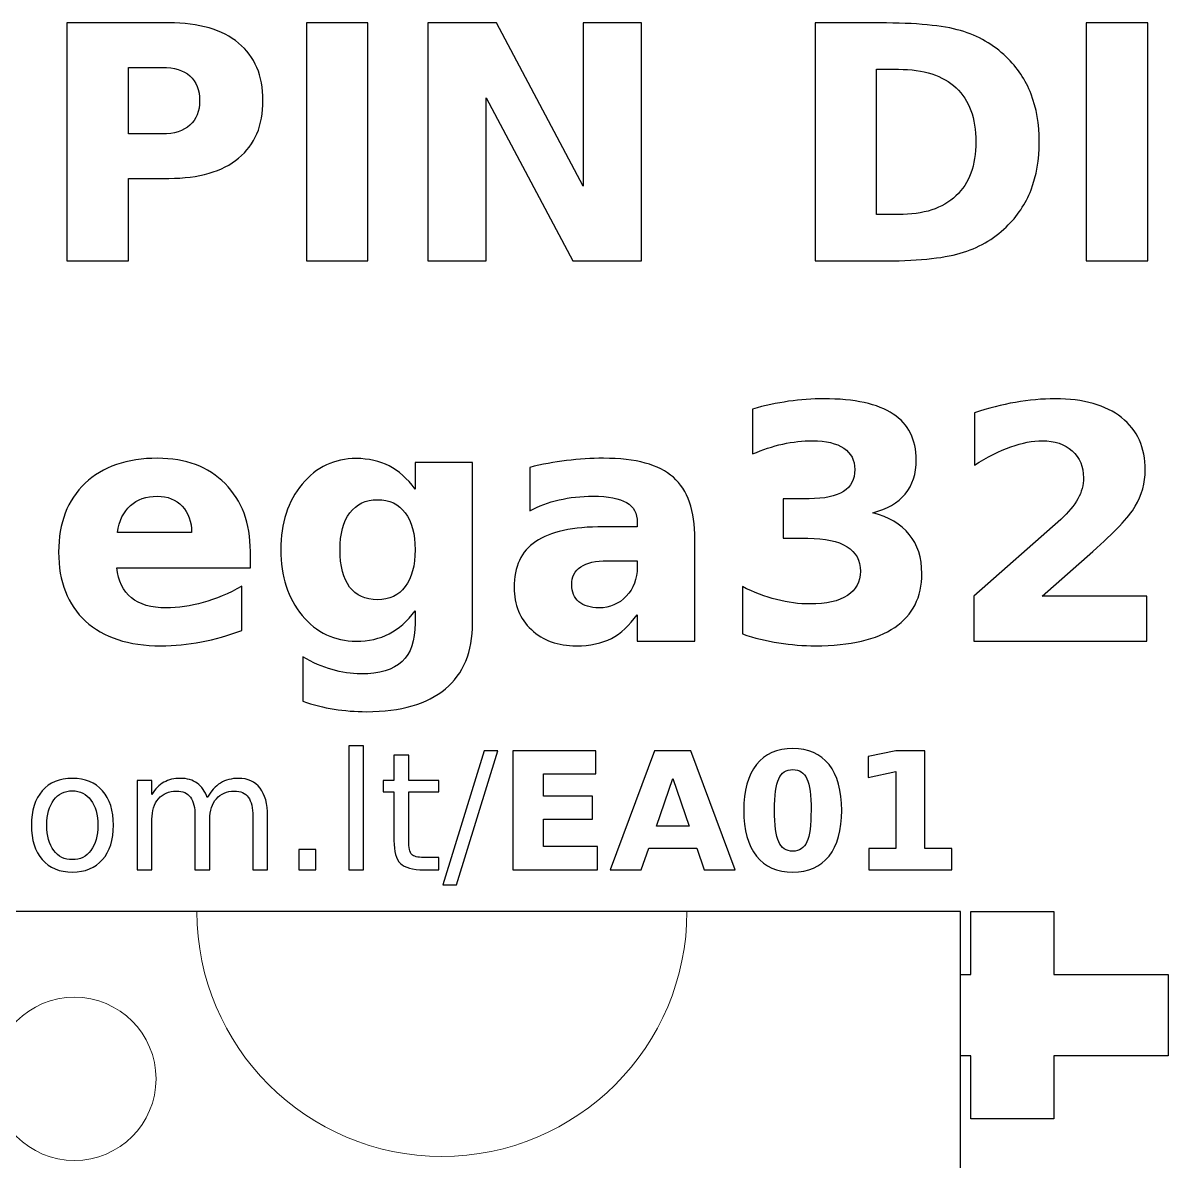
# Model space of a CAD drawing. Header units: centimetres. Extents: x -12.19 to -8.67, y -14.91 to -7.59.
# Drawn here: x -10.757 to -10.056, y -8.288 to -7.591 of the extents above; entities that cross this region are included whole.
import ezdxf

# ---------------------------------------------------------------- set-up
doc = ezdxf.new("R2010")
doc.units = ezdxf.units.CM
doc.header["$MEASUREMENT"] = 0
doc.layers.add('Layer 1', color=7, linetype='Continuous')

msp = doc.modelspace()

# ---------------------------------------------------------------- linework, layer by layer
at = {"layer": 'Layer 1', "color": 250, "lineweight": 9}
msp.add_ellipse((-10.725, -8.2379), major_axis=(0.05, 0), ratio=0.9998, dxfattribs=at)
at = {"layer": 'Layer 1', "color": 250}
for points, knots in [([(-10.72957, -7.59131), (-10.72957, -7.59131), (-10.66717, -7.59131), (-10.66717, -7.59131), (-10.66717, -7.59131), (-10.64861, -7.59131), (-10.63437, -7.59544), (-10.62444, -7.60368), (-10.62444, -7.60368), (-10.61451, -7.61191), (-10.60954, -7.62364), (-10.60954, -7.63888), (-10.60954, -7.63888), (-10.60954, -7.65414), (-10.61451, -7.66591), (-10.62444, -7.67414), (-10.62444, -7.67414), (-10.63437, -7.68238), (-10.64861, -7.68651), (-10.66717, -7.68651), (-10.66717, -7.68651), (-10.66717, -7.68651), (-10.69197, -7.68651), (-10.69197, -7.68651), (-10.69197, -7.68651), (-10.69197, -7.68651), (-10.69197, -7.73711), (-10.69197, -7.73711), (-10.69197, -7.73711), (-10.69197, -7.73711), (-10.72957, -7.73711), (-10.72957, -7.73711), (-10.72957, -7.73711), (-10.72957, -7.73711), (-10.72957, -7.59131), (-10.72957, -7.59131)], [0, 0, 0, 0, 0.111111, 0.111111, 0.111111, 0.111111, 0.222222, 0.222222, 0.222222, 0.222222, 0.333333, 0.333333, 0.333333, 0.333333, 0.444444, 0.444444, 0.444444, 0.444444, 0.555556, 0.555556, 0.555556, 0.555556, 0.666667, 0.666667, 0.666667, 0.666667, 0.777778, 0.777778, 0.777778, 0.777778, 0.888889, 0.888889, 0.888889, 0.888889, 1, 1, 1, 1]), ([(-10.583, -7.59131), (-10.583, -7.59131), (-10.5454, -7.59131), (-10.5454, -7.59131), (-10.5454, -7.59131), (-10.5454, -7.59131), (-10.5454, -7.73711), (-10.5454, -7.73711), (-10.5454, -7.73711), (-10.5454, -7.73711), (-10.583, -7.73711), (-10.583, -7.73711), (-10.583, -7.73711), (-10.583, -7.73711), (-10.583, -7.59131), (-10.583, -7.59131)], [0, 0, 0, 0, 0.25, 0.25, 0.25, 0.25, 0.5, 0.5, 0.5, 0.5, 0.75, 0.75, 0.75, 0.75, 1, 1, 1, 1]), ([(-10.5086, -7.59131), (-10.5086, -7.59131), (-10.4666, -7.59131), (-10.4666, -7.59131), (-10.4666, -7.59131), (-10.4666, -7.59131), (-10.41357, -7.69131), (-10.41357, -7.69131), (-10.41357, -7.69131), (-10.41357, -7.69131), (-10.41357, -7.59131), (-10.41357, -7.59131), (-10.41357, -7.59131), (-10.41357, -7.59131), (-10.37794, -7.59131), (-10.37794, -7.59131), (-10.37794, -7.59131), (-10.37794, -7.59131), (-10.37794, -7.73711), (-10.37794, -7.73711), (-10.37794, -7.73711), (-10.37794, -7.73711), (-10.41994, -7.73711), (-10.41994, -7.73711), (-10.41994, -7.73711), (-10.41994, -7.73711), (-10.47297, -7.63711), (-10.47297, -7.63711), (-10.47297, -7.63711), (-10.47297, -7.63711), (-10.47297, -7.73711), (-10.47297, -7.73711), (-10.47297, -7.73711), (-10.47297, -7.73711), (-10.5086, -7.73711), (-10.5086, -7.73711), (-10.5086, -7.73711), (-10.5086, -7.73711), (-10.5086, -7.59131), (-10.5086, -7.59131)], [0, 0, 0, 0, 0.1, 0.1, 0.1, 0.1, 0.2, 0.2, 0.2, 0.2, 0.3, 0.3, 0.3, 0.3, 0.4, 0.4, 0.4, 0.4, 0.5, 0.5, 0.5, 0.5, 0.6, 0.6, 0.6, 0.6, 0.7, 0.7, 0.7, 0.7, 0.8, 0.8, 0.8, 0.8, 0.9, 0.9, 0.9, 0.9, 1, 1, 1, 1]), ([(-10.2716, -7.59131), (-10.2716, -7.59131), (-10.23194, -7.59131), (-10.23194, -7.59131), (-10.23194, -7.59131), (-10.2098, -7.59131), (-10.19334, -7.59288), (-10.1825, -7.59604), (-10.1825, -7.59604), (-10.17167, -7.59921), (-10.16237, -7.60454), (-10.1546, -7.61211), (-10.1546, -7.61211), (-10.14777, -7.61868), (-10.1427, -7.62628), (-10.13937, -7.63488), (-10.13937, -7.63488), (-10.13607, -7.64344), (-10.1344, -7.65318), (-10.1344, -7.66408), (-10.1344, -7.66408), (-10.1344, -7.67508), (-10.13607, -7.68488), (-10.13937, -7.69351), (-10.13937, -7.69351), (-10.1427, -7.70214), (-10.14777, -7.70974), (-10.1546, -7.71631), (-10.1546, -7.71631), (-10.16244, -7.72388), (-10.1718, -7.72921), (-10.18274, -7.73238), (-10.18274, -7.73238), (-10.19367, -7.73554), (-10.21007, -7.73711), (-10.23194, -7.73711), (-10.23194, -7.73711), (-10.23194, -7.73711), (-10.2716, -7.73711), (-10.2716, -7.73711), (-10.2716, -7.73711), (-10.2716, -7.73711), (-10.2716, -7.59131), (-10.2716, -7.59131)], [0, 0, 0, 0, 0.090909, 0.090909, 0.090909, 0.090909, 0.181818, 0.181818, 0.181818, 0.181818, 0.272727, 0.272727, 0.272727, 0.272727, 0.363636, 0.363636, 0.363636, 0.363636, 0.454545, 0.454545, 0.454545, 0.454545, 0.545455, 0.545455, 0.545455, 0.545455, 0.636364, 0.636364, 0.636364, 0.636364, 0.727273, 0.727273, 0.727273, 0.727273, 0.818182, 0.818182, 0.818182, 0.818182, 0.909091, 0.909091, 0.909091, 0.909091, 1, 1, 1, 1]), ([(-10.1056, -7.59131), (-10.1056, -7.59131), (-10.068, -7.59131), (-10.068, -7.59131), (-10.068, -7.59131), (-10.068, -7.59131), (-10.068, -7.73711), (-10.068, -7.73711), (-10.068, -7.73711), (-10.068, -7.73711), (-10.1056, -7.73711), (-10.1056, -7.73711), (-10.1056, -7.73711), (-10.1056, -7.73711), (-10.1056, -7.59131), (-10.1056, -7.59131)], [0, 0, 0, 0, 0.25, 0.25, 0.25, 0.25, 0.5, 0.5, 0.5, 0.5, 0.75, 0.75, 0.75, 0.75, 1, 1, 1, 1]), ([(-10.69197, -7.61854), (-10.69197, -7.61854), (-10.69197, -7.65928), (-10.69197, -7.65928), (-10.69197, -7.65928), (-10.69197, -7.65928), (-10.67117, -7.65928), (-10.67117, -7.65928), (-10.67117, -7.65928), (-10.66387, -7.65928), (-10.65824, -7.65751), (-10.65427, -7.65394), (-10.65427, -7.65394), (-10.65031, -7.65041), (-10.64831, -7.64538), (-10.64831, -7.63888), (-10.64831, -7.63888), (-10.64831, -7.63234), (-10.65031, -7.62734), (-10.65427, -7.62381), (-10.65427, -7.62381), (-10.65824, -7.62031), (-10.66387, -7.61854), (-10.67117, -7.61854), (-10.67117, -7.61854), (-10.67117, -7.61854), (-10.69197, -7.61854), (-10.69197, -7.61854)], [0, 0, 0, 0, 0.142857, 0.142857, 0.142857, 0.142857, 0.285714, 0.285714, 0.285714, 0.285714, 0.428571, 0.428571, 0.428571, 0.428571, 0.571429, 0.571429, 0.571429, 0.571429, 0.714286, 0.714286, 0.714286, 0.714286, 0.857143, 0.857143, 0.857143, 0.857143, 1, 1, 1, 1]), ([(-10.234, -7.61974), (-10.234, -7.61974), (-10.234, -7.70868), (-10.234, -7.70868), (-10.234, -7.70868), (-10.234, -7.70868), (-10.22054, -7.70868), (-10.22054, -7.70868), (-10.22054, -7.70868), (-10.20517, -7.70868), (-10.19344, -7.70488), (-10.18534, -7.69724), (-10.18534, -7.69724), (-10.17724, -7.68964), (-10.17317, -7.67858), (-10.17317, -7.66408), (-10.17317, -7.66408), (-10.17317, -7.64961), (-10.1772, -7.63861), (-10.18527, -7.63108), (-10.18527, -7.63108), (-10.19334, -7.62351), (-10.2051, -7.61974), (-10.22054, -7.61974), (-10.22054, -7.61974), (-10.22054, -7.61974), (-10.234, -7.61974), (-10.234, -7.61974)], [0, 0, 0, 0, 0.142857, 0.142857, 0.142857, 0.142857, 0.285714, 0.285714, 0.285714, 0.285714, 0.428571, 0.428571, 0.428571, 0.428571, 0.571429, 0.571429, 0.571429, 0.571429, 0.714286, 0.714286, 0.714286, 0.714286, 0.857143, 0.857143, 0.857143, 0.857143, 1, 1, 1, 1]), ([(-10.23631, -7.89128), (-10.22651, -7.89381), (-10.21901, -7.89824), (-10.21391, -7.90451), (-10.21391, -7.90451), (-10.20881, -7.91081), (-10.20625, -7.91878), (-10.20625, -7.92848), (-10.20625, -7.92848), (-10.20625, -7.94294), (-10.21178, -7.95394), (-10.22285, -7.96148), (-10.22285, -7.96148), (-10.23391, -7.96898), (-10.25005, -7.97274), (-10.27128, -7.97274), (-10.27128, -7.97274), (-10.27878, -7.97274), (-10.28628, -7.97214), (-10.29381, -7.97094), (-10.29381, -7.97094), (-10.30131, -7.96974), (-10.30875, -7.96791), (-10.31611, -7.96551), (-10.31611, -7.96551), (-10.31611, -7.96551), (-10.31611, -7.93651), (-10.31611, -7.93651), (-10.31611, -7.93651), (-10.30908, -7.94001), (-10.30211, -7.94268), (-10.29518, -7.94448), (-10.29518, -7.94448), (-10.28825, -7.94624), (-10.28141, -7.94714), (-10.27471, -7.94714), (-10.27471, -7.94714), (-10.26475, -7.94714), (-10.25711, -7.94541), (-10.25181, -7.94198), (-10.25181, -7.94198), (-10.24651, -7.93851), (-10.24385, -7.93358), (-10.24385, -7.92711), (-10.24385, -7.92711), (-10.24385, -7.92048), (-10.24658, -7.91544), (-10.25201, -7.91204), (-10.25201, -7.91204), (-10.25745, -7.90861), (-10.26548, -7.90691), (-10.27608, -7.90691), (-10.27608, -7.90691), (-10.27608, -7.90691), (-10.29111, -7.90691), (-10.29111, -7.90691), (-10.29111, -7.90691), (-10.29111, -7.90691), (-10.29111, -7.88268), (-10.29111, -7.88268), (-10.29111, -7.88268), (-10.29111, -7.88268), (-10.27531, -7.88268), (-10.27531, -7.88268), (-10.27531, -7.88268), (-10.26585, -7.88268), (-10.25885, -7.88121), (-10.25421, -7.87824), (-10.25421, -7.87824), (-10.24958, -7.87528), (-10.24728, -7.87078), (-10.24728, -7.86474), (-10.24728, -7.86474), (-10.24728, -7.85914), (-10.24951, -7.85481), (-10.25401, -7.85178), (-10.25401, -7.85178), (-10.25851, -7.84871), (-10.26485, -7.84718), (-10.27305, -7.84718), (-10.27305, -7.84718), (-10.27911, -7.84718), (-10.28521, -7.84784), (-10.29141, -7.84921), (-10.29141, -7.84921), (-10.29758, -7.85058), (-10.30371, -7.85261), (-10.30985, -7.85528), (-10.30985, -7.85528), (-10.30985, -7.85528), (-10.30985, -7.82774), (-10.30985, -7.82774), (-10.30985, -7.82774), (-10.30241, -7.82564), (-10.29508, -7.82408), (-10.28778, -7.82304), (-10.28778, -7.82304), (-10.28048, -7.82201), (-10.27335, -7.82148), (-10.26631, -7.82148), (-10.26631, -7.82148), (-10.24738, -7.82148), (-10.23318, -7.82458), (-10.22378, -7.83081), (-10.22378, -7.83081), (-10.21438, -7.83701), (-10.20968, -7.84638), (-10.20968, -7.85888), (-10.20968, -7.85888), (-10.20968, -7.86738), (-10.21191, -7.87438), (-10.21641, -7.87981), (-10.21641, -7.87981), (-10.22091, -7.88524), (-10.22755, -7.88908), (-10.23631, -7.89128)], [0, 0, 0, 0, 0.034483, 0.034483, 0.034483, 0.034483, 0.068966, 0.068966, 0.068966, 0.068966, 0.103448, 0.103448, 0.103448, 0.103448, 0.137931, 0.137931, 0.137931, 0.137931, 0.172414, 0.172414, 0.172414, 0.172414, 0.206897, 0.206897, 0.206897, 0.206897, 0.241379, 0.241379, 0.241379, 0.241379, 0.275862, 0.275862, 0.275862, 0.275862, 0.310345, 0.310345, 0.310345, 0.310345, 0.344828, 0.344828, 0.344828, 0.344828, 0.37931, 0.37931, 0.37931, 0.37931, 0.413793, 0.413793, 0.413793, 0.413793, 0.448276, 0.448276, 0.448276, 0.448276, 0.482759, 0.482759, 0.482759, 0.482759, 0.517241, 0.517241, 0.517241, 0.517241, 0.551724, 0.551724, 0.551724, 0.551724, 0.586207, 0.586207, 0.586207, 0.586207, 0.62069, 0.62069, 0.62069, 0.62069, 0.655172, 0.655172, 0.655172, 0.655172, 0.689655, 0.689655, 0.689655, 0.689655, 0.724138, 0.724138, 0.724138, 0.724138, 0.758621, 0.758621, 0.758621, 0.758621, 0.793103, 0.793103, 0.793103, 0.793103, 0.827586, 0.827586, 0.827586, 0.827586, 0.862069, 0.862069, 0.862069, 0.862069, 0.896552, 0.896552, 0.896552, 0.896552, 0.931034, 0.931034, 0.931034, 0.931034, 0.965517, 0.965517, 0.965517, 0.965517, 1, 1, 1, 1]), ([(-10.13268, -7.94228), (-10.13268, -7.94228), (-10.06851, -7.94228), (-10.06851, -7.94228), (-10.06851, -7.94228), (-10.06851, -7.94228), (-10.06851, -7.96991), (-10.06851, -7.96991), (-10.06851, -7.96991), (-10.06851, -7.96991), (-10.17448, -7.96991), (-10.17448, -7.96991), (-10.17448, -7.96991), (-10.17448, -7.96991), (-10.17448, -7.94228), (-10.17448, -7.94228), (-10.17448, -7.94228), (-10.17448, -7.94228), (-10.12124, -7.89531), (-10.12124, -7.89531), (-10.12124, -7.89531), (-10.11648, -7.89101), (-10.11298, -7.88681), (-10.11071, -7.88271), (-10.11071, -7.88271), (-10.10841, -7.87861), (-10.10728, -7.87434), (-10.10728, -7.86991), (-10.10728, -7.86991), (-10.10728, -7.86308), (-10.10958, -7.85758), (-10.11418, -7.85341), (-10.11418, -7.85341), (-10.11874, -7.84924), (-10.12484, -7.84718), (-10.13248, -7.84718), (-10.13248, -7.84718), (-10.13834, -7.84718), (-10.14474, -7.84844), (-10.15171, -7.85094), (-10.15171, -7.85094), (-10.15868, -7.85344), (-10.16614, -7.85718), (-10.17408, -7.86211), (-10.17408, -7.86211), (-10.17408, -7.86211), (-10.17408, -7.83008), (-10.17408, -7.83008), (-10.17408, -7.83008), (-10.16561, -7.82728), (-10.15724, -7.82514), (-10.14898, -7.82368), (-10.14898, -7.82368), (-10.14071, -7.82221), (-10.13261, -7.82148), (-10.12464, -7.82148), (-10.12464, -7.82148), (-10.10721, -7.82148), (-10.09364, -7.82531), (-10.08398, -7.83301), (-10.08398, -7.83301), (-10.07431, -7.84068), (-10.06948, -7.85138), (-10.06948, -7.86514), (-10.06948, -7.86514), (-10.06948, -7.87308), (-10.07154, -7.88048), (-10.07564, -7.88734), (-10.07564, -7.88734), (-10.07974, -7.89421), (-10.08838, -7.90341), (-10.10151, -7.91494), (-10.10151, -7.91494), (-10.10151, -7.91494), (-10.13268, -7.94228), (-10.13268, -7.94228)], [0, 0, 0, 0, 0.052632, 0.052632, 0.052632, 0.052632, 0.105263, 0.105263, 0.105263, 0.105263, 0.157895, 0.157895, 0.157895, 0.157895, 0.210526, 0.210526, 0.210526, 0.210526, 0.263158, 0.263158, 0.263158, 0.263158, 0.315789, 0.315789, 0.315789, 0.315789, 0.368421, 0.368421, 0.368421, 0.368421, 0.421053, 0.421053, 0.421053, 0.421053, 0.473684, 0.473684, 0.473684, 0.473684, 0.526316, 0.526316, 0.526316, 0.526316, 0.578947, 0.578947, 0.578947, 0.578947, 0.631579, 0.631579, 0.631579, 0.631579, 0.684211, 0.684211, 0.684211, 0.684211, 0.736842, 0.736842, 0.736842, 0.736842, 0.789474, 0.789474, 0.789474, 0.789474, 0.842105, 0.842105, 0.842105, 0.842105, 0.894737, 0.894737, 0.894737, 0.894737, 0.947368, 0.947368, 0.947368, 0.947368, 1, 1, 1, 1]), ([(-10.61728, -7.91494), (-10.61728, -7.91494), (-10.61728, -7.92491), (-10.61728, -7.92491), (-10.61728, -7.92491), (-10.61728, -7.92491), (-10.69902, -7.92491), (-10.69902, -7.92491), (-10.69902, -7.92491), (-10.69818, -7.93311), (-10.69522, -7.93924), (-10.69012, -7.94334), (-10.69012, -7.94334), (-10.68505, -7.94744), (-10.67795, -7.94951), (-10.66885, -7.94951), (-10.66885, -7.94951), (-10.66148, -7.94951), (-10.65395, -7.94841), (-10.64622, -7.94624), (-10.64622, -7.94624), (-10.63852, -7.94404), (-10.63058, -7.94074), (-10.62245, -7.93631), (-10.62245, -7.93631), (-10.62245, -7.93631), (-10.62245, -7.96328), (-10.62245, -7.96328), (-10.62245, -7.96328), (-10.63072, -7.96641), (-10.63898, -7.96874), (-10.64725, -7.97034), (-10.64725, -7.97034), (-10.65552, -7.97194), (-10.66378, -7.97274), (-10.67205, -7.97274), (-10.67205, -7.97274), (-10.69185, -7.97274), (-10.70722, -7.96771), (-10.71818, -7.95764), (-10.71818, -7.95764), (-10.72915, -7.94761), (-10.73465, -7.93348), (-10.73465, -7.91531), (-10.73465, -7.91531), (-10.73465, -7.89748), (-10.72925, -7.88348), (-10.71848, -7.87324), (-10.71848, -7.87324), (-10.70772, -7.86301), (-10.69288, -7.85791), (-10.67402, -7.85791), (-10.67402, -7.85791), (-10.65682, -7.85791), (-10.64308, -7.86308), (-10.63275, -7.87344), (-10.63275, -7.87344), (-10.62245, -7.88381), (-10.61728, -7.89764), (-10.61728, -7.91494)], [0, 0, 0, 0, 0.066667, 0.066667, 0.066667, 0.066667, 0.133333, 0.133333, 0.133333, 0.133333, 0.2, 0.2, 0.2, 0.2, 0.266667, 0.266667, 0.266667, 0.266667, 0.333333, 0.333333, 0.333333, 0.333333, 0.4, 0.4, 0.4, 0.4, 0.466667, 0.466667, 0.466667, 0.466667, 0.533333, 0.533333, 0.533333, 0.533333, 0.6, 0.6, 0.6, 0.6, 0.666667, 0.666667, 0.666667, 0.666667, 0.733333, 0.733333, 0.733333, 0.733333, 0.8, 0.8, 0.8, 0.8, 0.866667, 0.866667, 0.866667, 0.866667, 0.933333, 0.933333, 0.933333, 0.933333, 1, 1, 1, 1]), ([(-10.51642, -7.95134), (-10.52122, -7.95774), (-10.52655, -7.96241), (-10.53232, -7.96541), (-10.53232, -7.96541), (-10.53812, -7.96841), (-10.54482, -7.96991), (-10.55245, -7.96991), (-10.55245, -7.96991), (-10.56579, -7.96991), (-10.57682, -7.96464), (-10.58555, -7.95414), (-10.58555, -7.95414), (-10.59425, -7.94361), (-10.59862, -7.93021), (-10.59862, -7.91394), (-10.59862, -7.91394), (-10.59862, -7.89761), (-10.59425, -7.88421), (-10.58555, -7.87374), (-10.58555, -7.87374), (-10.57682, -7.86331), (-10.56579, -7.85808), (-10.55245, -7.85808), (-10.55245, -7.85808), (-10.54482, -7.85808), (-10.53812, -7.85958), (-10.53232, -7.86258), (-10.53232, -7.86258), (-10.52655, -7.86558), (-10.52122, -7.87028), (-10.51642, -7.87674), (-10.51642, -7.87674), (-10.51642, -7.87674), (-10.51642, -7.86054), (-10.51642, -7.86054), (-10.51642, -7.86054), (-10.51642, -7.86054), (-10.48125, -7.86054), (-10.48125, -7.86054), (-10.48125, -7.86054), (-10.48125, -7.86054), (-10.48125, -7.95888), (-10.48125, -7.95888), (-10.48125, -7.95888), (-10.48125, -7.97644), (-10.48679, -7.98988), (-10.49789, -7.99914), (-10.49789, -7.99914), (-10.50899, -8.00844), (-10.52509, -8.01308), (-10.54619, -8.01308), (-10.54619, -8.01308), (-10.55302, -8.01308), (-10.55962, -8.01254), (-10.56602, -8.01151), (-10.56602, -8.01151), (-10.57239, -8.01048), (-10.57882, -8.00888), (-10.58525, -8.00674), (-10.58525, -8.00674), (-10.58525, -8.00674), (-10.58525, -7.97951), (-10.58525, -7.97951), (-10.58525, -7.97951), (-10.57912, -7.98301), (-10.57315, -7.98564), (-10.56729, -7.98734), (-10.56729, -7.98734), (-10.56142, -7.98908), (-10.55555, -7.98994), (-10.54962, -7.98994), (-10.54962, -7.98994), (-10.53815, -7.98994), (-10.52975, -7.98744), (-10.52442, -7.98241), (-10.52442, -7.98241), (-10.51909, -7.97741), (-10.51642, -7.96954), (-10.51642, -7.95888), (-10.51642, -7.95888), (-10.51642, -7.95888), (-10.51642, -7.95134), (-10.51642, -7.95134)], [0, 0, 0, 0, 0.047619, 0.047619, 0.047619, 0.047619, 0.095238, 0.095238, 0.095238, 0.095238, 0.142857, 0.142857, 0.142857, 0.142857, 0.190476, 0.190476, 0.190476, 0.190476, 0.238095, 0.238095, 0.238095, 0.238095, 0.285714, 0.285714, 0.285714, 0.285714, 0.333333, 0.333333, 0.333333, 0.333333, 0.380952, 0.380952, 0.380952, 0.380952, 0.428571, 0.428571, 0.428571, 0.428571, 0.47619, 0.47619, 0.47619, 0.47619, 0.52381, 0.52381, 0.52381, 0.52381, 0.571429, 0.571429, 0.571429, 0.571429, 0.619048, 0.619048, 0.619048, 0.619048, 0.666667, 0.666667, 0.666667, 0.666667, 0.714286, 0.714286, 0.714286, 0.714286, 0.761905, 0.761905, 0.761905, 0.761905, 0.809524, 0.809524, 0.809524, 0.809524, 0.857143, 0.857143, 0.857143, 0.857143, 0.904762, 0.904762, 0.904762, 0.904762, 0.952381, 0.952381, 0.952381, 0.952381, 1, 1, 1, 1]), ([(-10.34522, -7.90748), (-10.34522, -7.90748), (-10.34522, -7.96991), (-10.34522, -7.96991), (-10.34522, -7.96991), (-10.34522, -7.96991), (-10.38048, -7.96991), (-10.38048, -7.96991), (-10.38048, -7.96991), (-10.38048, -7.96991), (-10.38048, -7.95371), (-10.38048, -7.95371), (-10.38048, -7.95371), (-10.38518, -7.96034), (-10.39045, -7.96518), (-10.39628, -7.96821), (-10.39628, -7.96821), (-10.40215, -7.97124), (-10.40928, -7.97274), (-10.41768, -7.97274), (-10.41768, -7.97274), (-10.42902, -7.97274), (-10.43818, -7.96944), (-10.44525, -7.96284), (-10.44525, -7.96284), (-10.45232, -7.95621), (-10.45585, -7.94764), (-10.45585, -7.93708), (-10.45585, -7.93708), (-10.45585, -7.92428), (-10.45145, -7.91484), (-10.44262, -7.90888), (-10.44262, -7.90888), (-10.43378, -7.90288), (-10.41995, -7.89988), (-10.40108, -7.89988), (-10.40108, -7.89988), (-10.40108, -7.89988), (-10.38048, -7.89988), (-10.38048, -7.89988), (-10.38048, -7.89988), (-10.38048, -7.89988), (-10.38048, -7.89714), (-10.38048, -7.89714), (-10.38048, -7.89714), (-10.38048, -7.89161), (-10.38265, -7.88758), (-10.38702, -7.88501), (-10.38702, -7.88501), (-10.39138, -7.88244), (-10.39818, -7.88114), (-10.40742, -7.88114), (-10.40742, -7.88114), (-10.41492, -7.88114), (-10.42188, -7.88188), (-10.42832, -7.88338), (-10.42832, -7.88338), (-10.43475, -7.88488), (-10.44075, -7.88714), (-10.44628, -7.89014), (-10.44628, -7.89014), (-10.44628, -7.89014), (-10.44628, -7.86348), (-10.44628, -7.86348), (-10.44628, -7.86348), (-10.43878, -7.86164), (-10.43128, -7.86028), (-10.42372, -7.85931), (-10.42372, -7.85931), (-10.41618, -7.85838), (-10.40862, -7.85791), (-10.40108, -7.85791), (-10.40108, -7.85791), (-10.38135, -7.85791), (-10.36712, -7.86181), (-10.35835, -7.86958), (-10.35835, -7.86958), (-10.34958, -7.87734), (-10.34522, -7.88998), (-10.34522, -7.90748)], [0, 0, 0, 0, 0.05, 0.05, 0.05, 0.05, 0.1, 0.1, 0.1, 0.1, 0.15, 0.15, 0.15, 0.15, 0.2, 0.2, 0.2, 0.2, 0.25, 0.25, 0.25, 0.25, 0.3, 0.3, 0.3, 0.3, 0.35, 0.35, 0.35, 0.35, 0.4, 0.4, 0.4, 0.4, 0.45, 0.45, 0.45, 0.45, 0.5, 0.5, 0.5, 0.5, 0.55, 0.55, 0.55, 0.55, 0.6, 0.6, 0.6, 0.6, 0.65, 0.65, 0.65, 0.65, 0.7, 0.7, 0.7, 0.7, 0.75, 0.75, 0.75, 0.75, 0.8, 0.8, 0.8, 0.8, 0.85, 0.85, 0.85, 0.85, 0.9, 0.9, 0.9, 0.9, 0.95, 0.95, 0.95, 0.95, 1, 1, 1, 1]), ([(-10.65322, -7.90334), (-10.65322, -7.89668), (-10.65515, -7.89134), (-10.65902, -7.88724), (-10.65902, -7.88724), (-10.66292, -7.88318), (-10.66795, -7.88114), (-10.67422, -7.88114), (-10.67422, -7.88114), (-10.68098, -7.88114), (-10.68648, -7.88304), (-10.69072, -7.88688), (-10.69072, -7.88688), (-10.69495, -7.89068), (-10.69758, -7.89618), (-10.69862, -7.90334), (-10.69862, -7.90334), (-10.69862, -7.90334), (-10.65322, -7.90334), (-10.65322, -7.90334)], [0, 0, 0, 0, 0.2, 0.2, 0.2, 0.2, 0.4, 0.4, 0.4, 0.4, 0.6, 0.6, 0.6, 0.6, 0.8, 0.8, 0.8, 0.8, 1, 1, 1, 1]), ([(-10.53945, -7.88328), (-10.54669, -7.88328), (-10.55229, -7.88594), (-10.55632, -7.89128), (-10.55632, -7.89128), (-10.56035, -7.89661), (-10.56239, -7.90418), (-10.56239, -7.91394), (-10.56239, -7.91394), (-10.56239, -7.92398), (-10.56042, -7.93158), (-10.55652, -7.93674), (-10.55652, -7.93674), (-10.55262, -7.94191), (-10.54692, -7.94451), (-10.53945, -7.94451), (-10.53945, -7.94451), (-10.53215, -7.94451), (-10.52652, -7.94184), (-10.52249, -7.93651), (-10.52249, -7.93651), (-10.51845, -7.93118), (-10.51642, -7.92364), (-10.51642, -7.91394), (-10.51642, -7.91394), (-10.51642, -7.90418), (-10.51845, -7.89661), (-10.52249, -7.89128), (-10.52249, -7.89128), (-10.52652, -7.88594), (-10.53215, -7.88328), (-10.53945, -7.88328)], [0, 0, 0, 0, 0.125, 0.125, 0.125, 0.125, 0.25, 0.25, 0.25, 0.25, 0.375, 0.375, 0.375, 0.375, 0.5, 0.5, 0.5, 0.5, 0.625, 0.625, 0.625, 0.625, 0.75, 0.75, 0.75, 0.75, 0.875, 0.875, 0.875, 0.875, 1, 1, 1, 1]), ([(-10.39862, -7.92068), (-10.40592, -7.92068), (-10.41138, -7.92191), (-10.41508, -7.92438), (-10.41508, -7.92438), (-10.41875, -7.92688), (-10.42058, -7.93051), (-10.42058, -7.93534), (-10.42058, -7.93534), (-10.42058, -7.93978), (-10.41912, -7.94324), (-10.41615, -7.94574), (-10.41615, -7.94574), (-10.41318, -7.94824), (-10.40908, -7.94951), (-10.40382, -7.94951), (-10.40382, -7.94951), (-10.39722, -7.94951), (-10.39172, -7.94714), (-10.38722, -7.94241), (-10.38722, -7.94241), (-10.38272, -7.93771), (-10.38048, -7.93178), (-10.38048, -7.92468), (-10.38048, -7.92468), (-10.38048, -7.92468), (-10.38048, -7.92068), (-10.38048, -7.92068), (-10.38048, -7.92068), (-10.38048, -7.92068), (-10.39862, -7.92068), (-10.39862, -7.92068)], [0, 0, 0, 0, 0.125, 0.125, 0.125, 0.125, 0.25, 0.25, 0.25, 0.25, 0.375, 0.375, 0.375, 0.375, 0.5, 0.5, 0.5, 0.5, 0.625, 0.625, 0.625, 0.625, 0.75, 0.75, 0.75, 0.75, 0.875, 0.875, 0.875, 0.875, 1, 1, 1, 1]), ([(-10.55703, -8.03392), (-10.55703, -8.03392), (-10.54805, -8.03392), (-10.54805, -8.03392), (-10.54805, -8.03392), (-10.54805, -8.03392), (-10.54805, -8.1099), (-10.54805, -8.1099), (-10.54805, -8.1099), (-10.54805, -8.1099), (-10.55703, -8.1099), (-10.55703, -8.1099), (-10.55703, -8.1099), (-10.55703, -8.1099), (-10.55703, -8.03392), (-10.55703, -8.03392)], [0, 0, 0, 0, 0.25, 0.25, 0.25, 0.25, 0.5, 0.5, 0.5, 0.5, 0.75, 0.75, 0.75, 0.75, 1, 1, 1, 1]), ([(-10.52035, -8.03968), (-10.52035, -8.03968), (-10.52035, -8.05522), (-10.52035, -8.05522), (-10.52035, -8.05522), (-10.52035, -8.05522), (-10.50185, -8.05522), (-10.50185, -8.05522), (-10.50185, -8.05522), (-10.50185, -8.05522), (-10.50185, -8.0622), (-10.50185, -8.0622), (-10.50185, -8.0622), (-10.50185, -8.0622), (-10.52035, -8.0622), (-10.52035, -8.0622), (-10.52035, -8.0622), (-10.52035, -8.0622), (-10.52035, -8.09188), (-10.52035, -8.09188), (-10.52035, -8.09188), (-10.52035, -8.09635), (-10.51974, -8.09922), (-10.51852, -8.10048), (-10.51852, -8.10048), (-10.5173, -8.10175), (-10.51482, -8.10238), (-10.51109, -8.10238), (-10.51109, -8.10238), (-10.51109, -8.10238), (-10.50185, -8.10238), (-10.50185, -8.10238), (-10.50185, -8.10238), (-10.50185, -8.10238), (-10.50185, -8.1099), (-10.50185, -8.1099), (-10.50185, -8.1099), (-10.50185, -8.1099), (-10.51109, -8.1099), (-10.51109, -8.1099), (-10.51109, -8.1099), (-10.518, -8.1099), (-10.5228, -8.1086), (-10.52544, -8.10602), (-10.52544, -8.10602), (-10.52807, -8.10343), (-10.52939, -8.09872), (-10.52939, -8.09188), (-10.52939, -8.09188), (-10.52939, -8.09188), (-10.52939, -8.0622), (-10.52939, -8.0622), (-10.52939, -8.0622), (-10.52939, -8.0622), (-10.53599, -8.0622), (-10.53599, -8.0622), (-10.53599, -8.0622), (-10.53599, -8.0622), (-10.53599, -8.05522), (-10.53599, -8.05522), (-10.53599, -8.05522), (-10.53599, -8.05522), (-10.52939, -8.05522), (-10.52939, -8.05522), (-10.52939, -8.05522), (-10.52939, -8.05522), (-10.52939, -8.03968), (-10.52939, -8.03968), (-10.52939, -8.03968), (-10.52939, -8.03968), (-10.52035, -8.03968), (-10.52035, -8.03968)], [0, 0, 0, 0, 0.055556, 0.055556, 0.055556, 0.055556, 0.111111, 0.111111, 0.111111, 0.111111, 0.166667, 0.166667, 0.166667, 0.166667, 0.222222, 0.222222, 0.222222, 0.222222, 0.277778, 0.277778, 0.277778, 0.277778, 0.333333, 0.333333, 0.333333, 0.333333, 0.388889, 0.388889, 0.388889, 0.388889, 0.444444, 0.444444, 0.444444, 0.444444, 0.5, 0.5, 0.5, 0.5, 0.555556, 0.555556, 0.555556, 0.555556, 0.611111, 0.611111, 0.611111, 0.611111, 0.666667, 0.666667, 0.666667, 0.666667, 0.722222, 0.722222, 0.722222, 0.722222, 0.777778, 0.777778, 0.777778, 0.777778, 0.833333, 0.833333, 0.833333, 0.833333, 0.888889, 0.888889, 0.888889, 0.888889, 0.944444, 0.944444, 0.944444, 0.944444, 1, 1, 1, 1]), ([(-10.47407, -8.037), (-10.47407, -8.037), (-10.46577, -8.037), (-10.46577, -8.037), (-10.46577, -8.037), (-10.46577, -8.037), (-10.49115, -8.11918), (-10.49115, -8.11918), (-10.49115, -8.11918), (-10.49115, -8.11918), (-10.49945, -8.11918), (-10.49945, -8.11918), (-10.49945, -8.11918), (-10.49945, -8.11918), (-10.47407, -8.037), (-10.47407, -8.037)], [0, 0, 0, 0, 0.25, 0.25, 0.25, 0.25, 0.5, 0.5, 0.5, 0.5, 0.75, 0.75, 0.75, 0.75, 1, 1, 1, 1]), ([(-10.45659, -8.037), (-10.45659, -8.037), (-10.40585, -8.037), (-10.40585, -8.037), (-10.40585, -8.037), (-10.40585, -8.037), (-10.40585, -8.05122), (-10.40585, -8.05122), (-10.40585, -8.05122), (-10.40585, -8.05122), (-10.43779, -8.05122), (-10.43779, -8.05122), (-10.43779, -8.05122), (-10.43779, -8.05122), (-10.43779, -8.06478), (-10.43779, -8.06478), (-10.43779, -8.06478), (-10.43779, -8.06478), (-10.40777, -8.06478), (-10.40777, -8.06478), (-10.40777, -8.06478), (-10.40777, -8.06478), (-10.40777, -8.079), (-10.40777, -8.079), (-10.40777, -8.079), (-10.40777, -8.079), (-10.43779, -8.079), (-10.43779, -8.079), (-10.43779, -8.079), (-10.43779, -8.079), (-10.43779, -8.09568), (-10.43779, -8.09568), (-10.43779, -8.09568), (-10.43779, -8.09568), (-10.40479, -8.09568), (-10.40479, -8.09568), (-10.40479, -8.09568), (-10.40479, -8.09568), (-10.40479, -8.1099), (-10.40479, -8.1099), (-10.40479, -8.1099), (-10.40479, -8.1099), (-10.45659, -8.1099), (-10.45659, -8.1099), (-10.45659, -8.1099), (-10.45659, -8.1099), (-10.45659, -8.037), (-10.45659, -8.037)], [0, 0, 0, 0, 0.083333, 0.083333, 0.083333, 0.083333, 0.166667, 0.166667, 0.166667, 0.166667, 0.25, 0.25, 0.25, 0.25, 0.333333, 0.333333, 0.333333, 0.333333, 0.416667, 0.416667, 0.416667, 0.416667, 0.5, 0.5, 0.5, 0.5, 0.583333, 0.583333, 0.583333, 0.583333, 0.666667, 0.666667, 0.666667, 0.666667, 0.75, 0.75, 0.75, 0.75, 0.833333, 0.833333, 0.833333, 0.833333, 0.916667, 0.916667, 0.916667, 0.916667, 1, 1, 1, 1]), ([(-10.34403, -8.09663), (-10.34403, -8.09663), (-10.37343, -8.09663), (-10.37343, -8.09663), (-10.37343, -8.09663), (-10.37343, -8.09663), (-10.37807, -8.1099), (-10.37807, -8.1099), (-10.37807, -8.1099), (-10.37807, -8.1099), (-10.39697, -8.1099), (-10.39697, -8.1099), (-10.39697, -8.1099), (-10.39697, -8.1099), (-10.36997, -8.037), (-10.36997, -8.037), (-10.36997, -8.037), (-10.36997, -8.037), (-10.34755, -8.037), (-10.34755, -8.037), (-10.34755, -8.037), (-10.34755, -8.037), (-10.32055, -8.1099), (-10.32055, -8.1099), (-10.32055, -8.1099), (-10.32055, -8.1099), (-10.33945, -8.1099), (-10.33945, -8.1099), (-10.33945, -8.1099), (-10.33945, -8.1099), (-10.34403, -8.09663), (-10.34403, -8.09663)], [0, 0, 0, 0, 0.125, 0.125, 0.125, 0.125, 0.25, 0.25, 0.25, 0.25, 0.375, 0.375, 0.375, 0.375, 0.5, 0.5, 0.5, 0.5, 0.625, 0.625, 0.625, 0.625, 0.75, 0.75, 0.75, 0.75, 0.875, 0.875, 0.875, 0.875, 1, 1, 1, 1]), ([(-10.25525, -8.07352), (-10.25525, -8.0856), (-10.25785, -8.09492), (-10.26307, -8.10148), (-10.26307, -8.10148), (-10.26827, -8.10803), (-10.27567, -8.11132), (-10.28523, -8.11132), (-10.28523, -8.11132), (-10.29483, -8.11132), (-10.30225, -8.10803), (-10.30745, -8.10148), (-10.30745, -8.10148), (-10.31267, -8.09492), (-10.31527, -8.0856), (-10.31527, -8.07352), (-10.31527, -8.07352), (-10.31527, -8.06142), (-10.31267, -8.05208), (-10.30745, -8.04552), (-10.30745, -8.04552), (-10.30225, -8.03897), (-10.29483, -8.03568), (-10.28523, -8.03568), (-10.28523, -8.03568), (-10.27567, -8.03568), (-10.26827, -8.03897), (-10.26307, -8.04552), (-10.26307, -8.04552), (-10.25785, -8.05208), (-10.25525, -8.06142), (-10.25525, -8.07352)], [0, 0, 0, 0, 0.125, 0.125, 0.125, 0.125, 0.25, 0.25, 0.25, 0.25, 0.375, 0.375, 0.375, 0.375, 0.5, 0.5, 0.5, 0.5, 0.625, 0.625, 0.625, 0.625, 0.75, 0.75, 0.75, 0.75, 0.875, 0.875, 0.875, 0.875, 1, 1, 1, 1]), ([(-10.23875, -8.09692), (-10.23875, -8.09692), (-10.22215, -8.09692), (-10.22215, -8.09692), (-10.22215, -8.09692), (-10.22215, -8.09692), (-10.22215, -8.0498), (-10.22215, -8.0498), (-10.22215, -8.0498), (-10.22215, -8.0498), (-10.23919, -8.05332), (-10.23919, -8.05332), (-10.23919, -8.05332), (-10.23919, -8.05332), (-10.23919, -8.04052), (-10.23919, -8.04052), (-10.23919, -8.04052), (-10.23919, -8.04052), (-10.22225, -8.037), (-10.22225, -8.037), (-10.22225, -8.037), (-10.22225, -8.037), (-10.20439, -8.037), (-10.20439, -8.037), (-10.20439, -8.037), (-10.20439, -8.037), (-10.20439, -8.09692), (-10.20439, -8.09692), (-10.20439, -8.09692), (-10.20439, -8.09692), (-10.18779, -8.09692), (-10.18779, -8.09692), (-10.18779, -8.09692), (-10.18779, -8.09692), (-10.18779, -8.1099), (-10.18779, -8.1099), (-10.18779, -8.1099), (-10.18779, -8.1099), (-10.23875, -8.1099), (-10.23875, -8.1099), (-10.23875, -8.1099), (-10.23875, -8.1099), (-10.23875, -8.09692), (-10.23875, -8.09692)], [0, 0, 0, 0, 0.090909, 0.090909, 0.090909, 0.090909, 0.181818, 0.181818, 0.181818, 0.181818, 0.272727, 0.272727, 0.272727, 0.272727, 0.363636, 0.363636, 0.363636, 0.363636, 0.454545, 0.454545, 0.454545, 0.454545, 0.545455, 0.545455, 0.545455, 0.545455, 0.636364, 0.636364, 0.636364, 0.636364, 0.727273, 0.727273, 0.727273, 0.727273, 0.818182, 0.818182, 0.818182, 0.818182, 0.909091, 0.909091, 0.909091, 0.909091, 1, 1, 1, 1]), ([(-10.72621, -8.0539), (-10.7184, -8.0539), (-10.71226, -8.05643), (-10.7078, -8.06152), (-10.7078, -8.06152), (-10.70335, -8.0666), (-10.70111, -8.07362), (-10.70111, -8.0826), (-10.70111, -8.0826), (-10.70111, -8.09157), (-10.70335, -8.09858), (-10.7078, -8.10368), (-10.7078, -8.10368), (-10.71226, -8.10877), (-10.7184, -8.11132), (-10.72621, -8.11132), (-10.72621, -8.11132), (-10.73406, -8.11132), (-10.7402, -8.10877), (-10.74465, -8.10368), (-10.74465, -8.10368), (-10.7491, -8.09858), (-10.75131, -8.09157), (-10.75131, -8.0826), (-10.75131, -8.0826), (-10.75131, -8.07362), (-10.7491, -8.0666), (-10.74465, -8.06152), (-10.74465, -8.06152), (-10.7402, -8.05643), (-10.73406, -8.0539), (-10.72621, -8.0539)], [0, 0, 0, 0, 0.125, 0.125, 0.125, 0.125, 0.25, 0.25, 0.25, 0.25, 0.375, 0.375, 0.375, 0.375, 0.5, 0.5, 0.5, 0.5, 0.625, 0.625, 0.625, 0.625, 0.75, 0.75, 0.75, 0.75, 0.875, 0.875, 0.875, 0.875, 1, 1, 1, 1]), ([(-10.64365, -8.06572), (-10.6414, -8.06168), (-10.63872, -8.0587), (-10.63558, -8.05678), (-10.63558, -8.05678), (-10.63247, -8.05487), (-10.62878, -8.0539), (-10.62455, -8.0539), (-10.62455, -8.0539), (-10.61887, -8.0539), (-10.61447, -8.0559), (-10.61137, -8.05988), (-10.61137, -8.05988), (-10.60828, -8.06387), (-10.60673, -8.06953), (-10.60673, -8.0769), (-10.60673, -8.0769), (-10.60673, -8.0769), (-10.60673, -8.1099), (-10.60673, -8.1099), (-10.60673, -8.1099), (-10.60673, -8.1099), (-10.61577, -8.1099), (-10.61577, -8.1099), (-10.61577, -8.1099), (-10.61577, -8.1099), (-10.61577, -8.07718), (-10.61577, -8.07718), (-10.61577, -8.07718), (-10.61577, -8.07195), (-10.6167, -8.06807), (-10.61855, -8.06552), (-10.61855, -8.06552), (-10.6204, -8.06298), (-10.62323, -8.06172), (-10.62705, -8.06172), (-10.62705, -8.06172), (-10.6317, -8.06172), (-10.63538, -8.06327), (-10.63808, -8.06635), (-10.63808, -8.06635), (-10.64078, -8.06945), (-10.64213, -8.07367), (-10.64213, -8.079), (-10.64213, -8.079), (-10.64213, -8.079), (-10.64213, -8.1099), (-10.64213, -8.1099), (-10.64213, -8.1099), (-10.64213, -8.1099), (-10.65117, -8.1099), (-10.65117, -8.1099), (-10.65117, -8.1099), (-10.65117, -8.1099), (-10.65117, -8.07718), (-10.65117, -8.07718), (-10.65117, -8.07718), (-10.65117, -8.07192), (-10.6521, -8.06802), (-10.65395, -8.0655), (-10.65395, -8.0655), (-10.6558, -8.06298), (-10.65867, -8.06172), (-10.66255, -8.06172), (-10.66255, -8.06172), (-10.66713, -8.06172), (-10.67078, -8.06327), (-10.67348, -8.06638), (-10.67348, -8.06638), (-10.67618, -8.06948), (-10.67753, -8.0737), (-10.67753, -8.079), (-10.67753, -8.079), (-10.67753, -8.079), (-10.67753, -8.1099), (-10.67753, -8.1099), (-10.67753, -8.1099), (-10.67753, -8.1099), (-10.68657, -8.1099), (-10.68657, -8.1099), (-10.68657, -8.1099), (-10.68657, -8.1099), (-10.68657, -8.05522), (-10.68657, -8.05522), (-10.68657, -8.05522), (-10.68657, -8.05522), (-10.67753, -8.05522), (-10.67753, -8.05522), (-10.67753, -8.05522), (-10.67753, -8.05522), (-10.67753, -8.06372), (-10.67753, -8.06372), (-10.67753, -8.06372), (-10.67548, -8.06037), (-10.67302, -8.05788), (-10.67017, -8.0563), (-10.67017, -8.0563), (-10.6673, -8.0547), (-10.6639, -8.0539), (-10.65995, -8.0539), (-10.65995, -8.0539), (-10.65598, -8.0539), (-10.6526, -8.05492), (-10.64982, -8.05693), (-10.64982, -8.05693), (-10.64703, -8.05895), (-10.64498, -8.06188), (-10.64365, -8.06572)], [0, 0, 0, 0, 0.037037, 0.037037, 0.037037, 0.037037, 0.074074, 0.074074, 0.074074, 0.074074, 0.111111, 0.111111, 0.111111, 0.111111, 0.148148, 0.148148, 0.148148, 0.148148, 0.185185, 0.185185, 0.185185, 0.185185, 0.222222, 0.222222, 0.222222, 0.222222, 0.259259, 0.259259, 0.259259, 0.259259, 0.296296, 0.296296, 0.296296, 0.296296, 0.333333, 0.333333, 0.333333, 0.333333, 0.37037, 0.37037, 0.37037, 0.37037, 0.407407, 0.407407, 0.407407, 0.407407, 0.444444, 0.444444, 0.444444, 0.444444, 0.481481, 0.481481, 0.481481, 0.481481, 0.518519, 0.518519, 0.518519, 0.518519, 0.555556, 0.555556, 0.555556, 0.555556, 0.592593, 0.592593, 0.592593, 0.592593, 0.62963, 0.62963, 0.62963, 0.62963, 0.666667, 0.666667, 0.666667, 0.666667, 0.703704, 0.703704, 0.703704, 0.703704, 0.740741, 0.740741, 0.740741, 0.740741, 0.777778, 0.777778, 0.777778, 0.777778, 0.814815, 0.814815, 0.814815, 0.814815, 0.851852, 0.851852, 0.851852, 0.851852, 0.888889, 0.888889, 0.888889, 0.888889, 0.925926, 0.925926, 0.925926, 0.925926, 0.962963, 0.962963, 0.962963, 0.962963, 1, 1, 1, 1]), ([(-10.36875, -8.0831), (-10.36875, -8.0831), (-10.34877, -8.0831), (-10.34877, -8.0831), (-10.34877, -8.0831), (-10.34877, -8.0831), (-10.35873, -8.0541), (-10.35873, -8.0541), (-10.35873, -8.0541), (-10.35873, -8.0541), (-10.36875, -8.0831), (-10.36875, -8.0831)], [0, 0, 0, 0, 0.333333, 0.333333, 0.333333, 0.333333, 0.666667, 0.666667, 0.666667, 0.666667, 1, 1, 1, 1]), ([(-10.27405, -8.07338), (-10.27405, -8.06427), (-10.2749, -8.05785), (-10.27662, -8.05412), (-10.27662, -8.05412), (-10.27832, -8.0504), (-10.2812, -8.04853), (-10.28523, -8.04853), (-10.28523, -8.04853), (-10.28927, -8.04853), (-10.29215, -8.0504), (-10.29388, -8.05412), (-10.29388, -8.05412), (-10.2956, -8.05785), (-10.29647, -8.06427), (-10.29647, -8.07338), (-10.29647, -8.07338), (-10.29647, -8.08258), (-10.2956, -8.08908), (-10.29388, -8.09285), (-10.29388, -8.09285), (-10.29215, -8.09663), (-10.28927, -8.09852), (-10.28523, -8.09852), (-10.28523, -8.09852), (-10.28123, -8.09852), (-10.27837, -8.09663), (-10.27663, -8.09285), (-10.27663, -8.09285), (-10.27492, -8.08908), (-10.27405, -8.08258), (-10.27405, -8.07338)], [0, 0, 0, 0, 0.125, 0.125, 0.125, 0.125, 0.25, 0.25, 0.25, 0.25, 0.375, 0.375, 0.375, 0.375, 0.5, 0.5, 0.5, 0.5, 0.625, 0.625, 0.625, 0.625, 0.75, 0.75, 0.75, 0.75, 0.875, 0.875, 0.875, 0.875, 1, 1, 1, 1]), ([(-10.72621, -8.06152), (-10.73103, -8.06152), (-10.73485, -8.0634), (-10.73765, -8.06715), (-10.73765, -8.06715), (-10.74045, -8.07092), (-10.74185, -8.07607), (-10.74185, -8.0826), (-10.74185, -8.0826), (-10.74185, -8.08915), (-10.74045, -8.0943), (-10.73766, -8.09807), (-10.73766, -8.09807), (-10.73488, -8.10182), (-10.73106, -8.1037), (-10.72621, -8.1037), (-10.72621, -8.1037), (-10.72143, -8.1037), (-10.71763, -8.10182), (-10.71483, -8.09803), (-10.71483, -8.09803), (-10.71203, -8.09427), (-10.71063, -8.08912), (-10.71063, -8.0826), (-10.71063, -8.0826), (-10.71063, -8.07613), (-10.71203, -8.071), (-10.71483, -8.0672), (-10.71483, -8.0672), (-10.71763, -8.06342), (-10.72143, -8.06152), (-10.72621, -8.06152)], [0, 0, 0, 0, 0.125, 0.125, 0.125, 0.125, 0.25, 0.25, 0.25, 0.25, 0.375, 0.375, 0.375, 0.375, 0.5, 0.5, 0.5, 0.5, 0.625, 0.625, 0.625, 0.625, 0.75, 0.75, 0.75, 0.75, 0.875, 0.875, 0.875, 0.875, 1, 1, 1, 1]), ([(-10.58753, -8.0975), (-10.58753, -8.0975), (-10.57723, -8.0975), (-10.57723, -8.0975), (-10.57723, -8.0975), (-10.57723, -8.0975), (-10.57723, -8.1099), (-10.57723, -8.1099), (-10.57723, -8.1099), (-10.57723, -8.1099), (-10.58753, -8.1099), (-10.58753, -8.1099), (-10.58753, -8.1099), (-10.58753, -8.1099), (-10.58753, -8.0975), (-10.58753, -8.0975)], [0, 0, 0, 0, 0.25, 0.25, 0.25, 0.25, 0.5, 0.5, 0.5, 0.5, 0.75, 0.75, 0.75, 0.75, 1, 1, 1, 1])]:
    msp.add_open_spline(points, degree=3, knots=knots, dxfattribs=at)
at = {"layer": 'Layer 1', "color": 250, "lineweight": 25}
for points, knots in [([(-10.8175, -8.13542), (-10.8175, -8.13542), (-10.18251, -8.13542), (-10.18251, -8.13542), (-10.18251, -8.13542), (-10.18251, -8.13542), (-10.18251, -11.5644), (-10.18251, -11.5644), (-10.18251, -11.5644), (-10.18251, -11.5644), (-10.8175, -11.5644), (-10.8175, -11.5644), (-10.8175, -11.5644), (-10.8175, -11.5644), (-10.8175, -8.13542), (-10.8175, -8.13542)], [0, 0, 0, 0, 0.25, 0.25, 0.25, 0.25, 0.5, 0.5, 0.5, 0.5, 0.75, 0.75, 0.75, 0.75, 1, 1, 1, 1]), ([(-10.17615, -8.26242), (-10.17615, -8.26242), (-10.12535, -8.26242), (-10.12535, -8.26242), (-10.12535, -8.26242), (-10.12535, -8.26242), (-10.12535, -8.22392), (-10.12535, -8.22392), (-10.12535, -8.22392), (-10.12535, -8.22392), (-10.0555, -8.22392), (-10.0555, -8.22392), (-10.0555, -8.22392), (-10.0555, -8.22392), (-10.0555, -8.17392), (-10.0555, -8.17392), (-10.0555, -8.17392), (-10.0555, -8.17392), (-10.12535, -8.17392), (-10.12535, -8.17392), (-10.12535, -8.17392), (-10.12535, -8.17392), (-10.12535, -8.13542), (-10.12535, -8.13542), (-10.12535, -8.13542), (-10.12535, -8.13542), (-10.17615, -8.13542), (-10.17615, -8.13542), (-10.17615, -8.13542), (-10.17615, -8.13542), (-10.17615, -8.17392), (-10.17615, -8.17392), (-10.17615, -8.17392), (-10.17615, -8.17392), (-10.1825, -8.17392), (-10.1825, -8.17392), (-10.1825, -8.17392), (-10.1825, -8.17392), (-10.1825, -8.22392), (-10.1825, -8.22392), (-10.1825, -8.22392), (-10.1825, -8.22392), (-10.17615, -8.22392), (-10.17615, -8.22392), (-10.17615, -8.22392), (-10.17615, -8.22392), (-10.17615, -8.26242), (-10.17615, -8.26242)], [0, 0, 0, 0, 0.083333, 0.083333, 0.083333, 0.083333, 0.166667, 0.166667, 0.166667, 0.166667, 0.25, 0.25, 0.25, 0.25, 0.333333, 0.333333, 0.333333, 0.333333, 0.416667, 0.416667, 0.416667, 0.416667, 0.5, 0.5, 0.5, 0.5, 0.583333, 0.583333, 0.583333, 0.583333, 0.666667, 0.666667, 0.666667, 0.666667, 0.75, 0.75, 0.75, 0.75, 0.833333, 0.833333, 0.833333, 0.833333, 0.916667, 0.916667, 0.916667, 0.916667, 1, 1, 1, 1])]:
    msp.add_open_spline(points, degree=3, knots=knots, dxfattribs=at)
at = {"layer": 'Layer 1', "color": 250, "lineweight": 9}
msp.add_open_spline([(-10.5, -8.13542), (-10.5, -8.13542), (-10.35001, -8.13542), (-10.35001, -8.13542), (-10.35001, -8.13542), (-10.35001, -8.21824), (-10.4172, -8.28544), (-10.5, -8.28544), (-10.5, -8.28544), (-10.58281, -8.28544), (-10.65, -8.21824), (-10.65, -8.13542), (-10.65, -8.13542), (-10.65, -8.13542), (-10.5, -8.13542), (-10.5, -8.13542)], degree=3, knots=[0, 0, 0, 0, 0.25, 0.25, 0.25, 0.25, 0.5, 0.5, 0.5, 0.5, 0.75, 0.75, 0.75, 0.75, 1, 1, 1, 1], dxfattribs=at)

doc.saveas('drawing.dxf')
